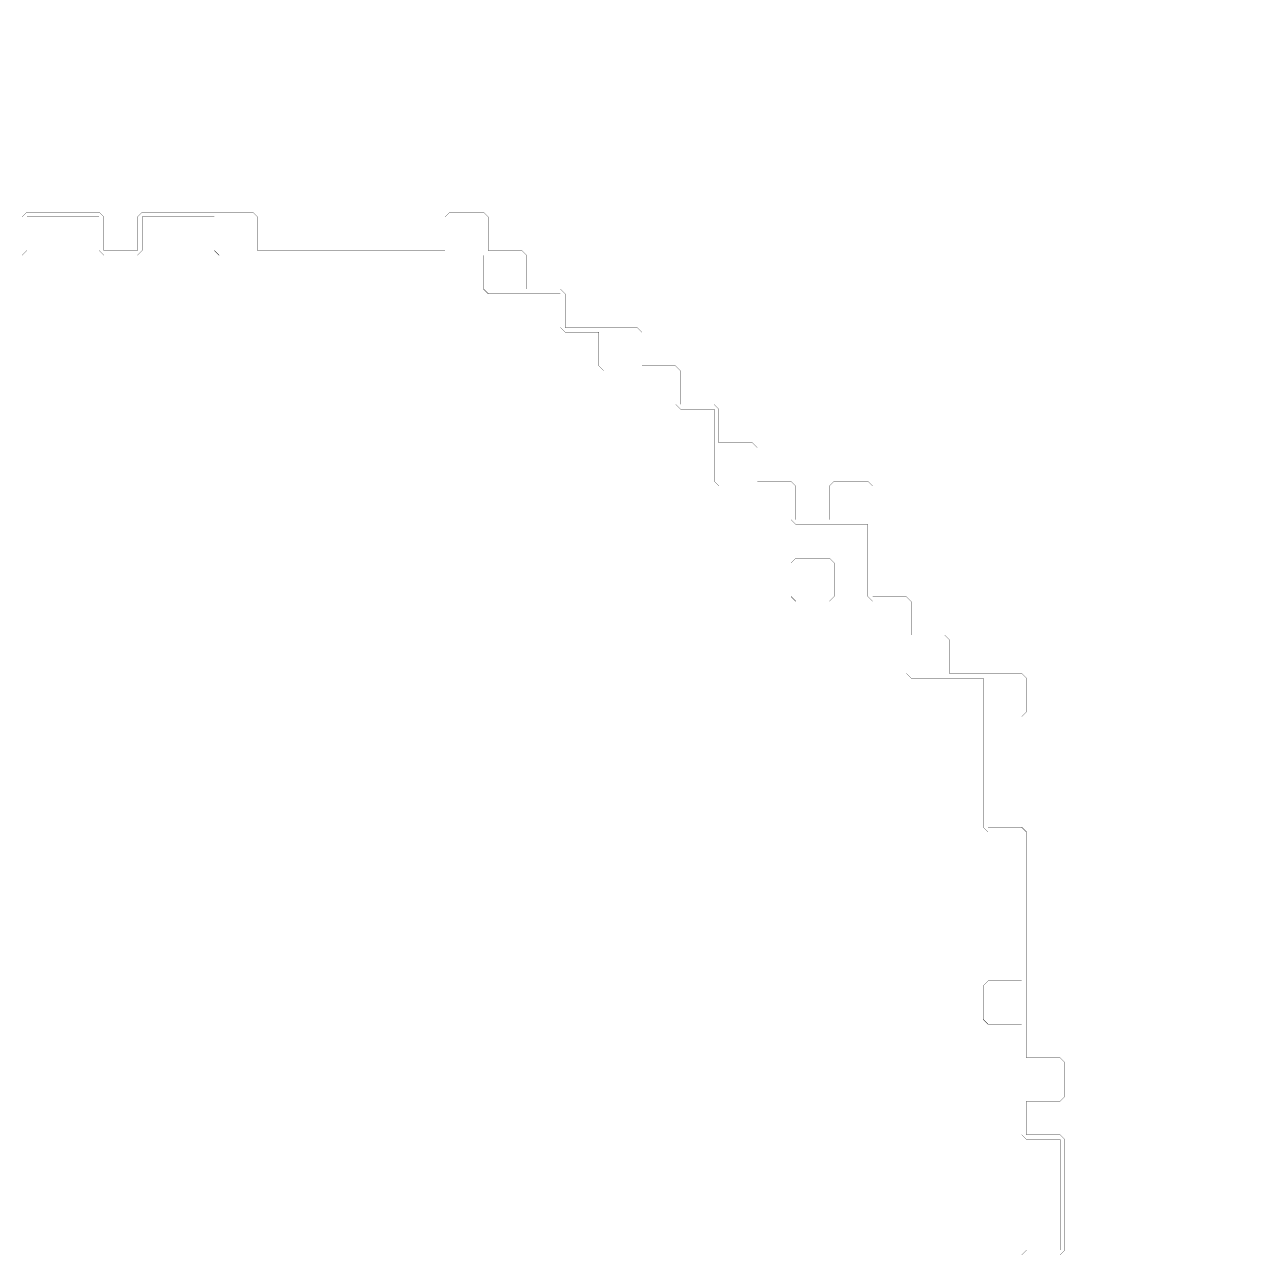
# Model space of a CAD drawing. Header units: metres. Extents: x 0 to 4990, y -4990 to 0.
# Drawn here: x 2495 to 4990, y -2495 to 0 of the extents above; entities that cross this region are included whole.
import ezdxf

# ---------------------------------------------------------------- set-up
doc = ezdxf.new("R2010")
doc.units = ezdxf.units.M
doc.layers.add('conductor', color=1, linetype='Continuous')
doc.layers.add('substrate', color=5, linetype='Continuous')

msp = doc.modelspace()

# ---------------------------------------------------------------- linework, layer by layer
at = {"layer": 'conductor', "const_width": 0.5}
msp.add_lwpolyline([(4521.484375, -2500), (4531.25, -2490.234375), (4541.015625, -2490.234375), (4550.78125, -2490.234375), (4560.546875, -2490.234375), (4570.3125, -2490.234375), (4580.078125, -2490.234375), (4589.84375, -2490.234375), (4599.609375, -2490.234375), (4599.609375, -2480.46875), (4599.609375, -2470.703125), (4599.609375, -2460.9375), (4599.609375, -2451.171875), (4599.609375, -2441.40625), (4599.609375, -2431.640625), (4599.609375, -2421.875), (4599.609375, -2412.109375), (4599.609375, -2402.34375), (4599.609375, -2392.578125), (4599.609375, -2382.8125), (4599.609375, -2373.046875), (4599.609375, -2363.28125), (4599.609375, -2353.515625), (4599.609375, -2343.75), (4599.609375, -2333.984375), (4599.609375, -2324.21875), (4599.609375, -2314.453125), (4599.609375, -2304.6875), (4599.609375, -2294.921875), (4599.609375, -2285.15625), (4599.609375, -2275.390625), (4599.609375, -2265.625), (4589.84375, -2265.625), (4580.078125, -2265.625), (4570.3125, -2265.625), (4560.546875, -2265.625), (4550.78125, -2265.625), (4541.015625, -2265.625), (4531.25, -2265.625), (4521.484375, -2255.859375), (4521.484375, -2246.09375), (4521.484375, -2236.328125), (4521.484375, -2226.5625), (4521.484375, -2216.796875), (4521.484375, -2207.03125), (4521.484375, -2197.265625), (4521.484375, -2187.5), (4521.484375, -2177.734375), (4521.484375, -2167.96875), (4521.484375, -2158.203125), (4521.484375, -2148.4375), (4521.484375, -2138.671875), (4521.484375, -2128.90625), (4521.484375, -2119.140625), (4521.484375, -2109.375), (4521.484375, -2099.609375), (4521.484375, -2089.84375), (4521.484375, -2080.078125), (4521.484375, -2070.3125), (4521.484375, -2060.546875), (4521.484375, -2050.78125), (4521.484375, -2041.015625), (4521.484375, -2031.25), (4511.71875, -2031.25), (4501.953125, -2031.25), (4492.1875, -2031.25), (4482.421875, -2031.25), (4472.65625, -2031.25), (4462.890625, -2031.25), (4453.125, -2031.25), (4443.359375, -2021.484375), (4443.359375, -2011.71875), (4443.359375, -2001.953125), (4443.359375, -1992.1875), (4443.359375, -1982.421875), (4443.359375, -1972.65625), (4443.359375, -1962.890625), (4443.359375, -1953.125), (4453.125, -1943.359375), (4462.890625, -1943.359375), (4472.65625, -1943.359375), (4482.421875, -1943.359375), (4492.1875, -1943.359375), (4501.953125, -1943.359375), (4511.71875, -1943.359375), (4521.484375, -1943.359375), (4521.484375, -1933.59375), (4521.484375, -1923.828125), (4521.484375, -1914.0625), (4521.484375, -1904.296875), (4521.484375, -1894.53125), (4521.484375, -1884.765625), (4521.484375, -1875), (4521.484375, -1865.234375), (4521.484375, -1855.46875), (4521.484375, -1845.703125), (4521.484375, -1835.9375), (4521.484375, -1826.171875), (4521.484375, -1816.40625), (4521.484375, -1806.640625), (4521.484375, -1796.875), (4521.484375, -1787.109375), (4521.484375, -1777.34375), (4521.484375, -1767.578125), (4521.484375, -1757.8125), (4521.484375, -1748.046875), (4521.484375, -1738.28125), (4521.484375, -1728.515625), (4521.484375, -1718.75), (4521.484375, -1708.984375), (4521.484375, -1699.21875), (4521.484375, -1689.453125), (4521.484375, -1679.6875), (4521.484375, -1669.921875), (4521.484375, -1660.15625), (4521.484375, -1650.390625), (4521.484375, -1640.625), (4511.71875, -1640.625), (4501.953125, -1640.625), (4492.1875, -1640.625), (4482.421875, -1640.625), (4472.65625, -1640.625), (4462.890625, -1640.625), (4453.125, -1640.625), (4443.359375, -1630.859375), (4443.359375, -1621.09375), (4443.359375, -1611.328125), (4443.359375, -1601.5625), (4443.359375, -1591.796875), (4443.359375, -1582.03125), (4443.359375, -1572.265625), (4443.359375, -1562.5), (4443.359375, -1552.734375), (4443.359375, -1542.96875), (4443.359375, -1533.203125), (4443.359375, -1523.4375), (4443.359375, -1513.671875), (4443.359375, -1503.90625), (4443.359375, -1494.140625), (4443.359375, -1484.375), (4443.359375, -1474.609375), (4443.359375, -1464.84375), (4443.359375, -1455.078125), (4443.359375, -1445.3125), (4443.359375, -1435.546875), (4443.359375, -1425.78125), (4443.359375, -1416.015625), (4443.359375, -1406.25), (4443.359375, -1396.484375), (4443.359375, -1386.71875), (4443.359375, -1376.953125), (4443.359375, -1367.1875), (4443.359375, -1357.421875), (4443.359375, -1347.65625), (4443.359375, -1337.890625), (4443.359375, -1328.125), (4433.59375, -1328.125), (4423.828125, -1328.125), (4414.0625, -1328.125), (4404.296875, -1328.125), (4394.53125, -1328.125), (4384.765625, -1328.125), (4375, -1328.125), (4365.234375, -1328.125), (4355.46875, -1328.125), (4345.703125, -1328.125), (4335.9375, -1328.125), (4326.171875, -1328.125), (4316.40625, -1328.125), (4306.640625, -1328.125), (4296.875, -1328.125), (4287.109375, -1318.359375), (4287.109375, -1308.59375), (4287.109375, -1298.828125), (4287.109375, -1289.0625), (4287.109375, -1279.296875), (4287.109375, -1269.53125), (4287.109375, -1259.765625), (4287.109375, -1250), (4287.109375, -1240.234375), (4287.109375, -1230.46875), (4287.109375, -1220.703125), (4287.109375, -1210.9375), (4287.109375, -1201.171875), (4287.109375, -1191.40625), (4287.109375, -1181.640625), (4287.109375, -1171.875), (4277.34375, -1171.875), (4267.578125, -1171.875), (4257.8125, -1171.875), (4248.046875, -1171.875), (4238.28125, -1171.875), (4228.515625, -1171.875), (4218.75, -1171.875), (4208.984375, -1162.109375), (4208.984375, -1152.34375), (4208.984375, -1142.578125), (4208.984375, -1132.8125), (4208.984375, -1123.046875), (4208.984375, -1113.28125), (4208.984375, -1103.515625), (4208.984375, -1093.75), (4208.984375, -1083.984375), (4208.984375, -1074.21875), (4208.984375, -1064.453125), (4208.984375, -1054.6875), (4208.984375, -1044.921875), (4208.984375, -1035.15625), (4208.984375, -1025.390625), (4208.984375, -1015.625), (4199.21875, -1015.625), (4189.453125, -1015.625), (4179.6875, -1015.625), (4169.921875, -1015.625), (4160.15625, -1015.625), (4150.390625, -1015.625), (4140.625, -1015.625), (4130.859375, -1015.625), (4121.09375, -1015.625), (4111.328125, -1015.625), (4101.5625, -1015.625), (4091.796875, -1015.625), (4082.03125, -1015.625), (4072.265625, -1015.625), (4062.5, -1015.625), (4052.734375, -1005.859375), (4052.734375, -996.09375), (4052.734375, -986.328125), (4052.734375, -976.5625), (4052.734375, -966.796875), (4052.734375, -957.03125), (4052.734375, -947.265625), (4052.734375, -937.5), (4042.96875, -937.5), (4033.203125, -937.5), (4023.4375, -937.5), (4013.671875, -937.5), (4003.90625, -937.5), (3994.140625, -937.5), (3984.375, -937.5), (3974.609375, -937.5), (3964.84375, -937.5), (3955.078125, -937.5), (3945.3125, -937.5), (3935.546875, -937.5), (3925.78125, -937.5), (3916.015625, -937.5), (3906.25, -937.5), (3896.484375, -927.734375), (3896.484375, -917.96875), (3896.484375, -908.203125), (3896.484375, -898.4375), (3896.484375, -888.671875), (3896.484375, -878.90625), (3896.484375, -869.140625), (3896.484375, -859.375), (3896.484375, -849.609375), (3896.484375, -839.84375), (3896.484375, -830.078125), (3896.484375, -820.3125), (3896.484375, -810.546875), (3896.484375, -800.78125), (3896.484375, -791.015625), (3896.484375, -781.25), (3886.71875, -781.25), (3876.953125, -781.25), (3867.1875, -781.25), (3857.421875, -781.25), (3847.65625, -781.25), (3837.890625, -781.25), (3828.125, -781.25), (3818.359375, -771.484375), (3818.359375, -761.71875), (3818.359375, -751.953125), (3818.359375, -742.1875), (3818.359375, -732.421875), (3818.359375, -722.65625), (3818.359375, -712.890625), (3818.359375, -703.125), (3808.59375, -703.125), (3798.828125, -703.125), (3789.0625, -703.125), (3779.296875, -703.125), (3769.53125, -703.125), (3759.765625, -703.125), (3750, -703.125), (3740.234375, -703.125), (3730.46875, -703.125), (3720.703125, -703.125), (3710.9375, -703.125), (3701.171875, -703.125), (3691.40625, -703.125), (3681.640625, -703.125), (3671.875, -703.125), (3662.109375, -693.359375), (3662.109375, -683.59375), (3662.109375, -673.828125), (3662.109375, -664.0625), (3662.109375, -654.296875), (3662.109375, -644.53125), (3662.109375, -634.765625), (3662.109375, -625), (3652.34375, -625), (3642.578125, -625), (3632.8125, -625), (3623.046875, -625), (3613.28125, -625), (3603.515625, -625), (3593.75, -625), (3583.984375, -615.234375), (3583.984375, -605.46875), (3583.984375, -595.703125), (3583.984375, -585.9375), (3583.984375, -576.171875), (3583.984375, -566.40625), (3583.984375, -556.640625), (3583.984375, -546.875), (3574.21875, -546.875), (3564.453125, -546.875), (3554.6875, -546.875), (3544.921875, -546.875), (3535.15625, -546.875), (3525.390625, -546.875), (3515.625, -546.875), (3505.859375, -546.875), (3496.09375, -546.875), (3486.328125, -546.875), (3476.5625, -546.875), (3466.796875, -546.875), (3457.03125, -546.875), (3447.265625, -546.875), (3437.5, -546.875), (3427.734375, -537.109375), (3427.734375, -527.34375), (3427.734375, -517.578125), (3427.734375, -507.8125), (3427.734375, -498.046875), (3427.734375, -488.28125), (3427.734375, -478.515625), (3427.734375, -468.75), (3417.96875, -468.75), (3408.203125, -468.75), (3398.4375, -468.75), (3388.671875, -468.75), (3378.90625, -468.75), (3369.140625, -468.75), (3359.375, -468.75), (3349.609375, -468.75), (3339.84375, -468.75), (3330.078125, -468.75), (3320.3125, -468.75), (3310.546875, -468.75), (3300.78125, -468.75), (3291.015625, -468.75), (3281.25, -468.75), (3271.484375, -468.75), (3261.71875, -468.75), (3251.953125, -468.75), (3242.1875, -468.75), (3232.421875, -468.75), (3222.65625, -468.75), (3212.890625, -468.75), (3203.125, -468.75), (3193.359375, -468.75), (3183.59375, -468.75), (3173.828125, -468.75), (3164.0625, -468.75), (3154.296875, -468.75), (3144.53125, -468.75), (3134.765625, -468.75), (3125, -468.75), (3115.234375, -468.75), (3105.46875, -468.75), (3095.703125, -468.75), (3085.9375, -468.75), (3076.171875, -468.75), (3066.40625, -468.75), (3056.640625, -468.75), (3046.875, -468.75), (3037.109375, -468.75), (3027.34375, -468.75), (3017.578125, -468.75), (3007.8125, -468.75), (2998.046875, -468.75), (2988.28125, -468.75), (2978.515625, -468.75), (2968.75, -468.75), (2958.984375, -468.75), (2949.21875, -468.75), (2939.453125, -468.75), (2929.6875, -468.75), (2919.921875, -468.75), (2910.15625, -468.75), (2900.390625, -468.75), (2890.625, -468.75), (2880.859375, -458.984375), (2880.859375, -449.21875), (2880.859375, -439.453125), (2880.859375, -429.6875), (2880.859375, -419.921875), (2880.859375, -410.15625), (2880.859375, -400.390625), (2880.859375, -390.625), (2871.09375, -390.625), (2861.328125, -390.625), (2851.5625, -390.625), (2841.796875, -390.625), (2832.03125, -390.625), (2822.265625, -390.625), (2812.5, -390.625), (2802.734375, -390.625), (2792.96875, -390.625), (2783.203125, -390.625), (2773.4375, -390.625), (2763.671875, -390.625), (2753.90625, -390.625), (2744.140625, -390.625), (2734.375, -390.625), (2734.375, -400.390625), (2734.375, -410.15625), (2734.375, -419.921875), (2734.375, -429.6875), (2734.375, -439.453125), (2734.375, -449.21875), (2734.375, -458.984375), (2724.609375, -468.75), (2714.84375, -468.75), (2705.078125, -468.75), (2695.3125, -468.75), (2685.546875, -468.75), (2675.78125, -468.75), (2666.015625, -468.75), (2656.25, -468.75), (2646.484375, -458.984375), (2646.484375, -449.21875), (2646.484375, -439.453125), (2646.484375, -429.6875), (2646.484375, -419.921875), (2646.484375, -410.15625), (2646.484375, -400.390625), (2646.484375, -390.625), (2636.71875, -390.625), (2626.953125, -390.625), (2617.1875, -390.625), (2607.421875, -390.625), (2597.65625, -390.625), (2587.890625, -390.625), (2578.125, -390.625), (2568.359375, -390.625), (2558.59375, -390.625), (2548.828125, -390.625), (2539.0625, -390.625), (2529.296875, -390.625), (2519.53125, -390.625), (2509.765625, -390.625), (2500, -390.625), (2500, -400.390625), (2500, -410.15625), (2500, -419.921875), (2500, -429.6875), (2500, -439.453125), (2500, -449.21875), (2500, -458.984375), (2490.234375, -468.75)], dxfattribs=at)
msp.add_lwpolyline([(4052.734375, -1093.75), (4062.5, -1083.984375), (4072.265625, -1083.984375), (4082.03125, -1083.984375), (4091.796875, -1083.984375), (4101.5625, -1083.984375), (4111.328125, -1083.984375), (4121.09375, -1083.984375), (4130.859375, -1083.984375), (4140.625, -1093.75), (4140.625, -1103.515625), (4140.625, -1113.28125), (4140.625, -1123.046875), (4140.625, -1132.8125), (4140.625, -1142.578125), (4140.625, -1152.34375), (4140.625, -1162.109375), (4130.859375, -1171.875), (4121.09375, -1171.875), (4111.328125, -1171.875), (4101.5625, -1171.875), (4091.796875, -1171.875), (4082.03125, -1171.875), (4072.265625, -1171.875), (4062.5, -1171.875), (4052.734375, -1162.109375), (4052.734375, -1152.34375), (4052.734375, -1142.578125), (4052.734375, -1132.8125), (4052.734375, -1123.046875), (4052.734375, -1113.28125), (4052.734375, -1103.515625)], close=True, dxfattribs=at)
at = {"layer": 'substrate', "const_width": 0.5}
for points in [[(4990.234375, -2500), (4990.234375, -2490.234375), (4990.234375, -2480.46875), (4990.234375, -2470.703125), (4990.234375, -2460.9375), (4990.234375, -2451.171875), (4990.234375, -2441.40625), (4990.234375, -2431.640625), (4990.234375, -2421.875), (4990.234375, -2412.109375), (4990.234375, -2402.34375), (4990.234375, -2392.578125), (4990.234375, -2382.8125), (4990.234375, -2373.046875), (4990.234375, -2363.28125), (4990.234375, -2353.515625), (4990.234375, -2343.75), (4990.234375, -2333.984375), (4990.234375, -2324.21875), (4990.234375, -2314.453125), (4990.234375, -2304.6875), (4990.234375, -2294.921875), (4990.234375, -2285.15625), (4990.234375, -2275.390625), (4990.234375, -2265.625), (4990.234375, -2255.859375), (4990.234375, -2246.09375), (4990.234375, -2236.328125), (4990.234375, -2226.5625), (4990.234375, -2216.796875), (4990.234375, -2207.03125), (4990.234375, -2197.265625), (4990.234375, -2187.5), (4990.234375, -2177.734375), (4990.234375, -2167.96875), (4990.234375, -2158.203125), (4990.234375, -2148.4375), (4990.234375, -2138.671875), (4990.234375, -2128.90625), (4990.234375, -2119.140625), (4990.234375, -2109.375), (4990.234375, -2099.609375), (4990.234375, -2089.84375), (4990.234375, -2080.078125), (4990.234375, -2070.3125), (4990.234375, -2060.546875), (4990.234375, -2050.78125), (4990.234375, -2041.015625), (4990.234375, -2031.25), (4990.234375, -2021.484375), (4990.234375, -2011.71875), (4990.234375, -2001.953125), (4990.234375, -1992.1875), (4990.234375, -1982.421875), (4990.234375, -1972.65625), (4990.234375, -1962.890625), (4990.234375, -1953.125), (4990.234375, -1943.359375), (4990.234375, -1933.59375), (4990.234375, -1923.828125), (4990.234375, -1914.0625), (4990.234375, -1904.296875), (4990.234375, -1894.53125), (4990.234375, -1884.765625), (4990.234375, -1875), (4990.234375, -1865.234375), (4990.234375, -1855.46875), (4990.234375, -1845.703125), (4990.234375, -1835.9375), (4990.234375, -1826.171875), (4990.234375, -1816.40625), (4990.234375, -1806.640625), (4990.234375, -1796.875), (4990.234375, -1787.109375), (4990.234375, -1777.34375), (4990.234375, -1767.578125), (4990.234375, -1757.8125), (4990.234375, -1748.046875), (4990.234375, -1738.28125), (4990.234375, -1728.515625), (4990.234375, -1718.75), (4990.234375, -1708.984375), (4990.234375, -1699.21875), (4990.234375, -1689.453125), (4990.234375, -1679.6875), (4990.234375, -1669.921875), (4990.234375, -1660.15625), (4990.234375, -1650.390625), (4990.234375, -1640.625), (4990.234375, -1630.859375), (4990.234375, -1621.09375), (4990.234375, -1611.328125), (4990.234375, -1601.5625), (4990.234375, -1591.796875), (4990.234375, -1582.03125), (4990.234375, -1572.265625), (4990.234375, -1562.5), (4990.234375, -1552.734375), (4990.234375, -1542.96875), (4990.234375, -1533.203125), (4990.234375, -1523.4375), (4990.234375, -1513.671875), (4990.234375, -1503.90625), (4990.234375, -1494.140625), (4990.234375, -1484.375), (4990.234375, -1474.609375), (4990.234375, -1464.84375), (4990.234375, -1455.078125), (4990.234375, -1445.3125), (4990.234375, -1435.546875), (4990.234375, -1425.78125), (4990.234375, -1416.015625), (4990.234375, -1406.25), (4990.234375, -1396.484375), (4990.234375, -1386.71875), (4990.234375, -1376.953125), (4990.234375, -1367.1875), (4990.234375, -1357.421875), (4990.234375, -1347.65625), (4990.234375, -1337.890625), (4990.234375, -1328.125), (4990.234375, -1318.359375), (4990.234375, -1308.59375), (4990.234375, -1298.828125), (4990.234375, -1289.0625), (4990.234375, -1279.296875), (4990.234375, -1269.53125), (4990.234375, -1259.765625), (4990.234375, -1250), (4990.234375, -1240.234375), (4990.234375, -1230.46875), (4990.234375, -1220.703125), (4990.234375, -1210.9375), (4990.234375, -1201.171875), (4990.234375, -1191.40625), (4990.234375, -1181.640625), (4990.234375, -1171.875), (4990.234375, -1162.109375), (4990.234375, -1152.34375), (4990.234375, -1142.578125), (4990.234375, -1132.8125), (4990.234375, -1123.046875), (4990.234375, -1113.28125), (4990.234375, -1103.515625), (4990.234375, -1093.75), (4990.234375, -1083.984375), (4990.234375, -1074.21875), (4990.234375, -1064.453125), (4990.234375, -1054.6875), (4990.234375, -1044.921875), (4990.234375, -1035.15625), (4990.234375, -1025.390625), (4990.234375, -1015.625), (4990.234375, -1005.859375), (4990.234375, -996.09375), (4990.234375, -986.328125), (4990.234375, -976.5625), (4990.234375, -966.796875), (4990.234375, -957.03125), (4990.234375, -947.265625), (4990.234375, -937.5), (4990.234375, -927.734375), (4990.234375, -917.96875), (4990.234375, -908.203125), (4990.234375, -898.4375), (4990.234375, -888.671875), (4990.234375, -878.90625), (4990.234375, -869.140625), (4990.234375, -859.375), (4990.234375, -849.609375), (4990.234375, -839.84375), (4990.234375, -830.078125), (4990.234375, -820.3125), (4990.234375, -810.546875), (4990.234375, -800.78125), (4990.234375, -791.015625), (4990.234375, -781.25), (4990.234375, -771.484375), (4990.234375, -761.71875), (4990.234375, -751.953125), (4990.234375, -742.1875), (4990.234375, -732.421875), (4990.234375, -722.65625), (4990.234375, -712.890625), (4990.234375, -703.125), (4990.234375, -693.359375), (4990.234375, -683.59375), (4990.234375, -673.828125), (4990.234375, -664.0625), (4990.234375, -654.296875), (4990.234375, -644.53125), (4990.234375, -634.765625), (4990.234375, -625), (4990.234375, -615.234375), (4990.234375, -605.46875), (4990.234375, -595.703125), (4990.234375, -585.9375), (4990.234375, -576.171875), (4990.234375, -566.40625), (4990.234375, -556.640625), (4990.234375, -546.875), (4990.234375, -537.109375), (4990.234375, -527.34375), (4990.234375, -517.578125), (4990.234375, -507.8125), (4990.234375, -498.046875), (4990.234375, -488.28125), (4990.234375, -478.515625), (4990.234375, -468.75), (4990.234375, -458.984375), (4990.234375, -449.21875), (4990.234375, -439.453125), (4990.234375, -429.6875), (4990.234375, -419.921875), (4990.234375, -410.15625), (4990.234375, -400.390625), (4990.234375, -390.625), (4990.234375, -380.859375), (4990.234375, -371.09375), (4990.234375, -361.328125), (4990.234375, -351.5625), (4990.234375, -341.796875), (4990.234375, -332.03125), (4990.234375, -322.265625), (4990.234375, -312.5), (4990.234375, -302.734375), (4990.234375, -292.96875), (4990.234375, -283.203125), (4990.234375, -273.4375), (4990.234375, -263.671875), (4990.234375, -253.90625), (4990.234375, -244.140625), (4990.234375, -234.375), (4990.234375, -224.609375), (4990.234375, -214.84375), (4990.234375, -205.078125), (4990.234375, -195.3125), (4990.234375, -185.546875), (4990.234375, -175.78125), (4990.234375, -166.015625), (4990.234375, -156.25), (4990.234375, -146.484375), (4990.234375, -136.71875), (4990.234375, -126.953125), (4990.234375, -117.1875), (4990.234375, -107.421875), (4990.234375, -97.65625), (4990.234375, -87.890625), (4990.234375, -78.125), (4990.234375, -68.359375), (4990.234375, -58.59375), (4990.234375, -48.828125), (4990.234375, -39.0625), (4990.234375, -29.296875), (4990.234375, -19.53125), (4990.234375, -9.765625), (4990.234375, 0), (4980.46875, 0), (4970.703125, 0), (4960.9375, 0), (4951.171875, 0), (4941.40625, 0), (4931.640625, 0), (4921.875, 0), (4912.109375, 0), (4902.34375, 0), (4892.578125, 0), (4882.8125, 0), (4873.046875, 0), (4863.28125, 0), (4853.515625, 0), (4843.75, 0), (4833.984375, 0), (4824.21875, 0), (4814.453125, 0), (4804.6875, 0), (4794.921875, 0), (4785.15625, 0), (4775.390625, 0), (4765.625, 0), (4755.859375, 0), (4746.09375, 0), (4736.328125, 0), (4726.5625, 0), (4716.796875, 0), (4707.03125, 0), (4697.265625, 0), (4687.5, 0), (4677.734375, 0), (4667.96875, 0), (4658.203125, 0), (4648.4375, 0), (4638.671875, 0), (4628.90625, 0), (4619.140625, 0), (4609.375, 0), (4599.609375, 0), (4589.84375, 0), (4580.078125, 0), (4570.3125, 0), (4560.546875, 0), (4550.78125, 0), (4541.015625, 0), (4531.25, 0), (4521.484375, 0), (4511.71875, 0), (4501.953125, 0), (4492.1875, 0), (4482.421875, 0), (4472.65625, 0), (4462.890625, 0), (4453.125, 0), (4443.359375, 0), (4433.59375, 0), (4423.828125, 0), (4414.0625, 0), (4404.296875, 0), (4394.53125, 0), (4384.765625, 0), (4375, 0), (4365.234375, 0), (4355.46875, 0), (4345.703125, 0), (4335.9375, 0), (4326.171875, 0), (4316.40625, 0), (4306.640625, 0), (4296.875, 0), (4287.109375, 0), (4277.34375, 0), (4267.578125, 0), (4257.8125, 0), (4248.046875, 0), (4238.28125, 0), (4228.515625, 0), (4218.75, 0), (4208.984375, 0), (4199.21875, 0), (4189.453125, 0), (4179.6875, 0), (4169.921875, 0), (4160.15625, 0), (4150.390625, 0), (4140.625, 0), (4130.859375, 0), (4121.09375, 0), (4111.328125, 0), (4101.5625, 0), (4091.796875, 0), (4082.03125, 0), (4072.265625, 0), (4062.5, 0), (4052.734375, 0), (4042.96875, 0), (4033.203125, 0), (4023.4375, 0), (4013.671875, 0), (4003.90625, 0), (3994.140625, 0), (3984.375, 0), (3974.609375, 0), (3964.84375, 0), (3955.078125, 0), (3945.3125, 0), (3935.546875, 0), (3925.78125, 0), (3916.015625, 0), (3906.25, 0), (3896.484375, 0), (3886.71875, 0), (3876.953125, 0), (3867.1875, 0), (3857.421875, 0), (3847.65625, 0), (3837.890625, 0), (3828.125, 0), (3818.359375, 0), (3808.59375, 0), (3798.828125, 0), (3789.0625, 0), (3779.296875, 0), (3769.53125, 0), (3759.765625, 0), (3750, 0), (3740.234375, 0), (3730.46875, 0), (3720.703125, 0), (3710.9375, 0), (3701.171875, 0), (3691.40625, 0), (3681.640625, 0), (3671.875, 0), (3662.109375, 0), (3652.34375, 0), (3642.578125, 0), (3632.8125, 0), (3623.046875, 0), (3613.28125, 0), (3603.515625, 0), (3593.75, 0), (3583.984375, 0), (3574.21875, 0), (3564.453125, 0), (3554.6875, 0), (3544.921875, 0), (3535.15625, 0), (3525.390625, 0), (3515.625, 0), (3505.859375, 0), (3496.09375, 0), (3486.328125, 0), (3476.5625, 0), (3466.796875, 0), (3457.03125, 0), (3447.265625, 0), (3437.5, 0), (3427.734375, 0), (3417.96875, 0), (3408.203125, 0), (3398.4375, 0), (3388.671875, 0), (3378.90625, 0), (3369.140625, 0), (3359.375, 0), (3349.609375, 0), (3339.84375, 0), (3330.078125, 0), (3320.3125, 0), (3310.546875, 0), (3300.78125, 0), (3291.015625, 0), (3281.25, 0), (3271.484375, 0), (3261.71875, 0), (3251.953125, 0), (3242.1875, 0), (3232.421875, 0), (3222.65625, 0), (3212.890625, 0), (3203.125, 0), (3193.359375, 0), (3183.59375, 0), (3173.828125, 0), (3164.0625, 0), (3154.296875, 0), (3144.53125, 0), (3134.765625, 0), (3125, 0), (3115.234375, 0), (3105.46875, 0), (3095.703125, 0), (3085.9375, 0), (3076.171875, 0), (3066.40625, 0), (3056.640625, 0), (3046.875, 0), (3037.109375, 0), (3027.34375, 0), (3017.578125, 0), (3007.8125, 0), (2998.046875, 0), (2988.28125, 0), (2978.515625, 0), (2968.75, 0), (2958.984375, 0), (2949.21875, 0), (2939.453125, 0), (2929.6875, 0), (2919.921875, 0), (2910.15625, 0), (2900.390625, 0), (2890.625, 0), (2880.859375, 0), (2871.09375, 0), (2861.328125, 0), (2851.5625, 0), (2841.796875, 0), (2832.03125, 0), (2822.265625, 0), (2812.5, 0), (2802.734375, 0), (2792.96875, 0), (2783.203125, 0), (2773.4375, 0), (2763.671875, 0), (2753.90625, 0), (2744.140625, 0), (2734.375, 0), (2724.609375, 0), (2714.84375, 0), (2705.078125, 0), (2695.3125, 0), (2685.546875, 0), (2675.78125, 0), (2666.015625, 0), (2656.25, 0), (2646.484375, 0), (2636.71875, 0), (2626.953125, 0), (2617.1875, 0), (2607.421875, 0), (2597.65625, 0), (2587.890625, 0), (2578.125, 0), (2568.359375, 0), (2558.59375, 0), (2548.828125, 0), (2539.0625, 0), (2529.296875, 0), (2519.53125, 0), (2509.765625, 0), (2500, 0), (2490.234375, 0)], [(2490.234375, -390.625), (2500, -380.859375), (2509.765625, -380.859375), (2519.53125, -380.859375), (2529.296875, -380.859375), (2539.0625, -380.859375), (2548.828125, -380.859375), (2558.59375, -380.859375), (2568.359375, -380.859375), (2578.125, -380.859375), (2587.890625, -380.859375), (2597.65625, -380.859375), (2607.421875, -380.859375), (2617.1875, -380.859375), (2626.953125, -380.859375), (2636.71875, -380.859375), (2646.484375, -380.859375), (2656.25, -390.625), (2656.25, -400.390625), (2656.25, -410.15625), (2656.25, -419.921875), (2656.25, -429.6875), (2656.25, -439.453125), (2656.25, -449.21875), (2656.25, -458.984375), (2666.015625, -458.984375), (2675.78125, -458.984375), (2685.546875, -458.984375), (2695.3125, -458.984375), (2705.078125, -458.984375), (2714.84375, -458.984375), (2724.609375, -458.984375), (2724.609375, -449.21875), (2724.609375, -439.453125), (2724.609375, -429.6875), (2724.609375, -419.921875), (2724.609375, -410.15625), (2724.609375, -400.390625), (2724.609375, -390.625), (2734.375, -380.859375), (2744.140625, -380.859375), (2753.90625, -380.859375), (2763.671875, -380.859375), (2773.4375, -380.859375), (2783.203125, -380.859375), (2792.96875, -380.859375), (2802.734375, -380.859375), (2812.5, -380.859375), (2822.265625, -380.859375), (2832.03125, -380.859375), (2841.796875, -380.859375), (2851.5625, -380.859375), (2861.328125, -380.859375), (2871.09375, -380.859375), (2880.859375, -380.859375), (2890.625, -380.859375), (2900.390625, -380.859375), (2910.15625, -380.859375), (2919.921875, -380.859375), (2929.6875, -380.859375), (2939.453125, -380.859375), (2949.21875, -380.859375), (2958.984375, -380.859375), (2968.75, -390.625), (2968.75, -400.390625), (2968.75, -410.15625), (2968.75, -419.921875), (2968.75, -429.6875), (2968.75, -439.453125), (2968.75, -449.21875), (2968.75, -458.984375), (2978.515625, -458.984375), (2988.28125, -458.984375), (2998.046875, -458.984375), (3007.8125, -458.984375), (3017.578125, -458.984375), (3027.34375, -458.984375), (3037.109375, -458.984375), (3046.875, -458.984375), (3056.640625, -458.984375), (3066.40625, -458.984375), (3076.171875, -458.984375), (3085.9375, -458.984375), (3095.703125, -458.984375), (3105.46875, -458.984375), (3115.234375, -458.984375), (3125, -458.984375), (3134.765625, -458.984375), (3144.53125, -458.984375), (3154.296875, -458.984375), (3164.0625, -458.984375), (3173.828125, -458.984375), (3183.59375, -458.984375), (3193.359375, -458.984375), (3203.125, -458.984375), (3212.890625, -458.984375), (3222.65625, -458.984375), (3232.421875, -458.984375), (3242.1875, -458.984375), (3251.953125, -458.984375), (3261.71875, -458.984375), (3271.484375, -458.984375), (3281.25, -458.984375), (3291.015625, -458.984375), (3300.78125, -458.984375), (3310.546875, -458.984375), (3320.3125, -458.984375), (3330.078125, -458.984375), (3339.84375, -458.984375), (3349.609375, -458.984375), (3349.609375, -449.21875), (3349.609375, -439.453125), (3349.609375, -429.6875), (3349.609375, -419.921875), (3349.609375, -410.15625), (3349.609375, -400.390625), (3349.609375, -390.625), (3359.375, -380.859375), (3369.140625, -380.859375), (3378.90625, -380.859375), (3388.671875, -380.859375), (3398.4375, -380.859375), (3408.203125, -380.859375), (3417.96875, -380.859375), (3427.734375, -380.859375), (3437.5, -390.625), (3437.5, -400.390625), (3437.5, -410.15625), (3437.5, -419.921875), (3437.5, -429.6875), (3437.5, -439.453125), (3437.5, -449.21875), (3437.5, -458.984375), (3447.265625, -458.984375), (3457.03125, -458.984375), (3466.796875, -458.984375), (3476.5625, -458.984375), (3486.328125, -458.984375), (3496.09375, -458.984375), (3505.859375, -458.984375), (3515.625, -468.75), (3515.625, -478.515625), (3515.625, -488.28125), (3515.625, -498.046875), (3515.625, -507.8125), (3515.625, -517.578125), (3515.625, -527.34375), (3515.625, -537.109375), (3525.390625, -537.109375), (3535.15625, -537.109375), (3544.921875, -537.109375), (3554.6875, -537.109375), (3564.453125, -537.109375), (3574.21875, -537.109375), (3583.984375, -537.109375), (3593.75, -546.875), (3593.75, -556.640625), (3593.75, -566.40625), (3593.75, -576.171875), (3593.75, -585.9375), (3593.75, -595.703125), (3593.75, -605.46875), (3593.75, -615.234375), (3603.515625, -615.234375), (3613.28125, -615.234375), (3623.046875, -615.234375), (3632.8125, -615.234375), (3642.578125, -615.234375), (3652.34375, -615.234375), (3662.109375, -615.234375), (3671.875, -615.234375), (3681.640625, -615.234375), (3691.40625, -615.234375), (3701.171875, -615.234375), (3710.9375, -615.234375), (3720.703125, -615.234375), (3730.46875, -615.234375), (3740.234375, -615.234375), (3750, -625), (3750, -634.765625), (3750, -644.53125), (3750, -654.296875), (3750, -664.0625), (3750, -673.828125), (3750, -683.59375), (3750, -693.359375), (3759.765625, -693.359375), (3769.53125, -693.359375), (3779.296875, -693.359375), (3789.0625, -693.359375), (3798.828125, -693.359375), (3808.59375, -693.359375), (3818.359375, -693.359375), (3828.125, -703.125), (3828.125, -712.890625), (3828.125, -722.65625), (3828.125, -732.421875), (3828.125, -742.1875), (3828.125, -751.953125), (3828.125, -761.71875), (3828.125, -771.484375), (3837.890625, -771.484375), (3847.65625, -771.484375), (3857.421875, -771.484375), (3867.1875, -771.484375), (3876.953125, -771.484375), (3886.71875, -771.484375), (3896.484375, -771.484375), (3906.25, -781.25), (3906.25, -791.015625), (3906.25, -800.78125), (3906.25, -810.546875), (3906.25, -820.3125), (3906.25, -830.078125), (3906.25, -839.84375), (3906.25, -849.609375), (3916.015625, -849.609375), (3925.78125, -849.609375), (3935.546875, -849.609375), (3945.3125, -849.609375), (3955.078125, -849.609375), (3964.84375, -849.609375), (3974.609375, -849.609375), (3984.375, -859.375), (3984.375, -869.140625), (3984.375, -878.90625), (3984.375, -888.671875), (3984.375, -898.4375), (3984.375, -908.203125), (3984.375, -917.96875), (3984.375, -927.734375), (3994.140625, -927.734375), (4003.90625, -927.734375), (4013.671875, -927.734375), (4023.4375, -927.734375), (4033.203125, -927.734375), (4042.96875, -927.734375), (4052.734375, -927.734375), (4062.5, -937.5), (4062.5, -947.265625), (4062.5, -957.03125), (4062.5, -966.796875), (4062.5, -976.5625), (4062.5, -986.328125), (4062.5, -996.09375), (4062.5, -1005.859375), (4072.265625, -1005.859375), (4082.03125, -1005.859375), (4091.796875, -1005.859375), (4101.5625, -1005.859375), (4111.328125, -1005.859375), (4121.09375, -1005.859375), (4130.859375, -1005.859375), (4130.859375, -996.09375), (4130.859375, -986.328125), (4130.859375, -976.5625), (4130.859375, -966.796875), (4130.859375, -957.03125), (4130.859375, -947.265625), (4130.859375, -937.5), (4140.625, -927.734375), (4150.390625, -927.734375), (4160.15625, -927.734375), (4169.921875, -927.734375), (4179.6875, -927.734375), (4189.453125, -927.734375), (4199.21875, -927.734375), (4208.984375, -927.734375), (4218.75, -937.5), (4218.75, -947.265625), (4218.75, -957.03125), (4218.75, -966.796875), (4218.75, -976.5625), (4218.75, -986.328125), (4218.75, -996.09375), (4218.75, -1005.859375), (4218.75, -1015.625), (4218.75, -1025.390625), (4218.75, -1035.15625), (4218.75, -1044.921875), (4218.75, -1054.6875), (4218.75, -1064.453125), (4218.75, -1074.21875), (4218.75, -1083.984375), (4218.75, -1093.75), (4218.75, -1103.515625), (4218.75, -1113.28125), (4218.75, -1123.046875), (4218.75, -1132.8125), (4218.75, -1142.578125), (4218.75, -1152.34375), (4218.75, -1162.109375), (4228.515625, -1162.109375), (4238.28125, -1162.109375), (4248.046875, -1162.109375), (4257.8125, -1162.109375), (4267.578125, -1162.109375), (4277.34375, -1162.109375), (4287.109375, -1162.109375), (4296.875, -1171.875), (4296.875, -1181.640625), (4296.875, -1191.40625), (4296.875, -1201.171875), (4296.875, -1210.9375), (4296.875, -1220.703125), (4296.875, -1230.46875), (4296.875, -1240.234375), (4306.640625, -1240.234375), (4316.40625, -1240.234375), (4326.171875, -1240.234375), (4335.9375, -1240.234375), (4345.703125, -1240.234375), (4355.46875, -1240.234375), (4365.234375, -1240.234375), (4375, -1250), (4375, -1259.765625), (4375, -1269.53125), (4375, -1279.296875), (4375, -1289.0625), (4375, -1298.828125), (4375, -1308.59375), (4375, -1318.359375), (4384.765625, -1318.359375), (4394.53125, -1318.359375), (4404.296875, -1318.359375), (4414.0625, -1318.359375), (4423.828125, -1318.359375), (4433.59375, -1318.359375), (4443.359375, -1318.359375), (4453.125, -1318.359375), (4462.890625, -1318.359375), (4472.65625, -1318.359375), (4482.421875, -1318.359375), (4492.1875, -1318.359375), (4501.953125, -1318.359375), (4511.71875, -1318.359375), (4521.484375, -1318.359375), (4531.25, -1328.125), (4531.25, -1337.890625), (4531.25, -1347.65625), (4531.25, -1357.421875), (4531.25, -1367.1875), (4531.25, -1376.953125), (4531.25, -1386.71875), (4531.25, -1396.484375), (4521.484375, -1406.25), (4511.71875, -1406.25), (4501.953125, -1406.25), (4492.1875, -1406.25), (4482.421875, -1406.25), (4472.65625, -1406.25), (4462.890625, -1406.25), (4453.125, -1406.25), (4453.125, -1416.015625), (4453.125, -1425.78125), (4453.125, -1435.546875), (4453.125, -1445.3125), (4453.125, -1455.078125), (4453.125, -1464.84375), (4453.125, -1474.609375), (4453.125, -1484.375), (4453.125, -1494.140625), (4453.125, -1503.90625), (4453.125, -1513.671875), (4453.125, -1523.4375), (4453.125, -1533.203125), (4453.125, -1542.96875), (4453.125, -1552.734375), (4453.125, -1562.5), (4453.125, -1572.265625), (4453.125, -1582.03125), (4453.125, -1591.796875), (4453.125, -1601.5625), (4453.125, -1611.328125), (4453.125, -1621.09375), (4453.125, -1630.859375), (4462.890625, -1630.859375), (4472.65625, -1630.859375), (4482.421875, -1630.859375), (4492.1875, -1630.859375), (4501.953125, -1630.859375), (4511.71875, -1630.859375), (4521.484375, -1630.859375), (4531.25, -1640.625), (4531.25, -1650.390625), (4531.25, -1660.15625), (4531.25, -1669.921875), (4531.25, -1679.6875), (4531.25, -1689.453125), (4531.25, -1699.21875), (4531.25, -1708.984375), (4531.25, -1718.75), (4531.25, -1728.515625), (4531.25, -1738.28125), (4531.25, -1748.046875), (4531.25, -1757.8125), (4531.25, -1767.578125), (4531.25, -1777.34375), (4531.25, -1787.109375), (4531.25, -1796.875), (4531.25, -1806.640625), (4531.25, -1816.40625), (4531.25, -1826.171875), (4531.25, -1835.9375), (4531.25, -1845.703125), (4531.25, -1855.46875), (4531.25, -1865.234375), (4531.25, -1875), (4531.25, -1884.765625), (4531.25, -1894.53125), (4531.25, -1904.296875), (4531.25, -1914.0625), (4531.25, -1923.828125), (4531.25, -1933.59375), (4531.25, -1943.359375), (4531.25, -1953.125), (4531.25, -1962.890625), (4531.25, -1972.65625), (4531.25, -1982.421875), (4531.25, -1992.1875), (4531.25, -2001.953125), (4531.25, -2011.71875), (4531.25, -2021.484375), (4531.25, -2031.25), (4531.25, -2041.015625), (4531.25, -2050.78125), (4531.25, -2060.546875), (4531.25, -2070.3125), (4531.25, -2080.078125), (4531.25, -2089.84375), (4531.25, -2099.609375), (4541.015625, -2099.609375), (4550.78125, -2099.609375), (4560.546875, -2099.609375), (4570.3125, -2099.609375), (4580.078125, -2099.609375), (4589.84375, -2099.609375), (4599.609375, -2099.609375), (4609.375, -2109.375), (4609.375, -2119.140625), (4609.375, -2128.90625), (4609.375, -2138.671875), (4609.375, -2148.4375), (4609.375, -2158.203125), (4609.375, -2167.96875), (4609.375, -2177.734375), (4599.609375, -2187.5), (4589.84375, -2187.5), (4580.078125, -2187.5), (4570.3125, -2187.5), (4560.546875, -2187.5), (4550.78125, -2187.5), (4541.015625, -2187.5), (4531.25, -2187.5), (4531.25, -2197.265625), (4531.25, -2207.03125), (4531.25, -2216.796875), (4531.25, -2226.5625), (4531.25, -2236.328125), (4531.25, -2246.09375), (4531.25, -2255.859375), (4541.015625, -2255.859375), (4550.78125, -2255.859375), (4560.546875, -2255.859375), (4570.3125, -2255.859375), (4580.078125, -2255.859375), (4589.84375, -2255.859375), (4599.609375, -2255.859375), (4609.375, -2265.625), (4609.375, -2275.390625), (4609.375, -2285.15625), (4609.375, -2294.921875), (4609.375, -2304.6875), (4609.375, -2314.453125), (4609.375, -2324.21875), (4609.375, -2333.984375), (4609.375, -2343.75), (4609.375, -2353.515625), (4609.375, -2363.28125), (4609.375, -2373.046875), (4609.375, -2382.8125), (4609.375, -2392.578125), (4609.375, -2402.34375), (4609.375, -2412.109375), (4609.375, -2421.875), (4609.375, -2431.640625), (4609.375, -2441.40625), (4609.375, -2451.171875), (4609.375, -2460.9375), (4609.375, -2470.703125), (4609.375, -2480.46875), (4609.375, -2490.234375), (4599.609375, -2500)]]:
    msp.add_lwpolyline(points, dxfattribs=at)

doc.saveas('drawing.dxf')
